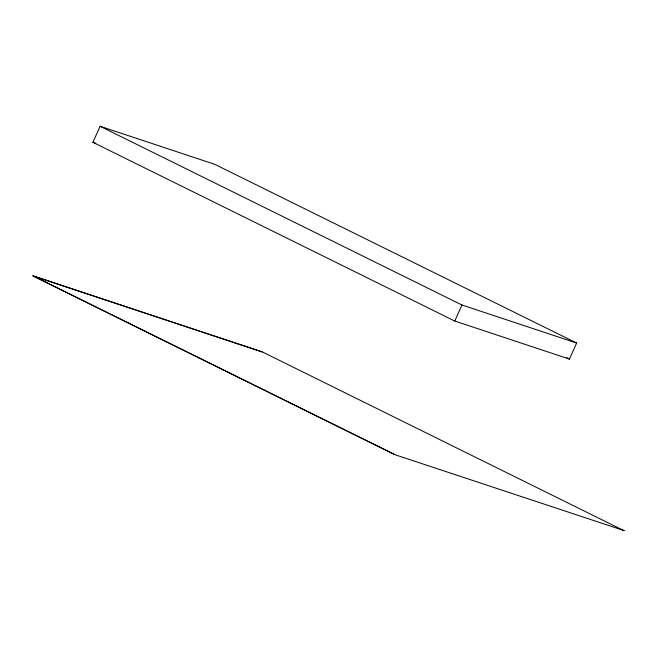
<?xml version="1.0" encoding="UTF-8"?>
<svg xmlns="http://www.w3.org/2000/svg" width="657" height="657" viewBox="0 0 657 657"><rect width="100%" height="100%" fill="white"/><g stroke="black" fill="none" stroke-linecap="round" stroke-linejoin="round"><path stroke-width="0.99" d="M92.883 142.314L100.094 126.284L214.79 164.332L576.649 343.053L569.447 359.083L454.751 321.035L92.883 142.314L95.807 143.283M454.751 321.035L461.953 305.004L576.649 343.053M262.242 351.996L32.85 275.899L394.709 454.619L624.15 530.61M100.094 126.284L461.953 305.004M566.687 357.72L569.447 359.083M624.101 530.716L262.291 351.889L32.899 275.792L394.758 454.513"/></g></svg>
